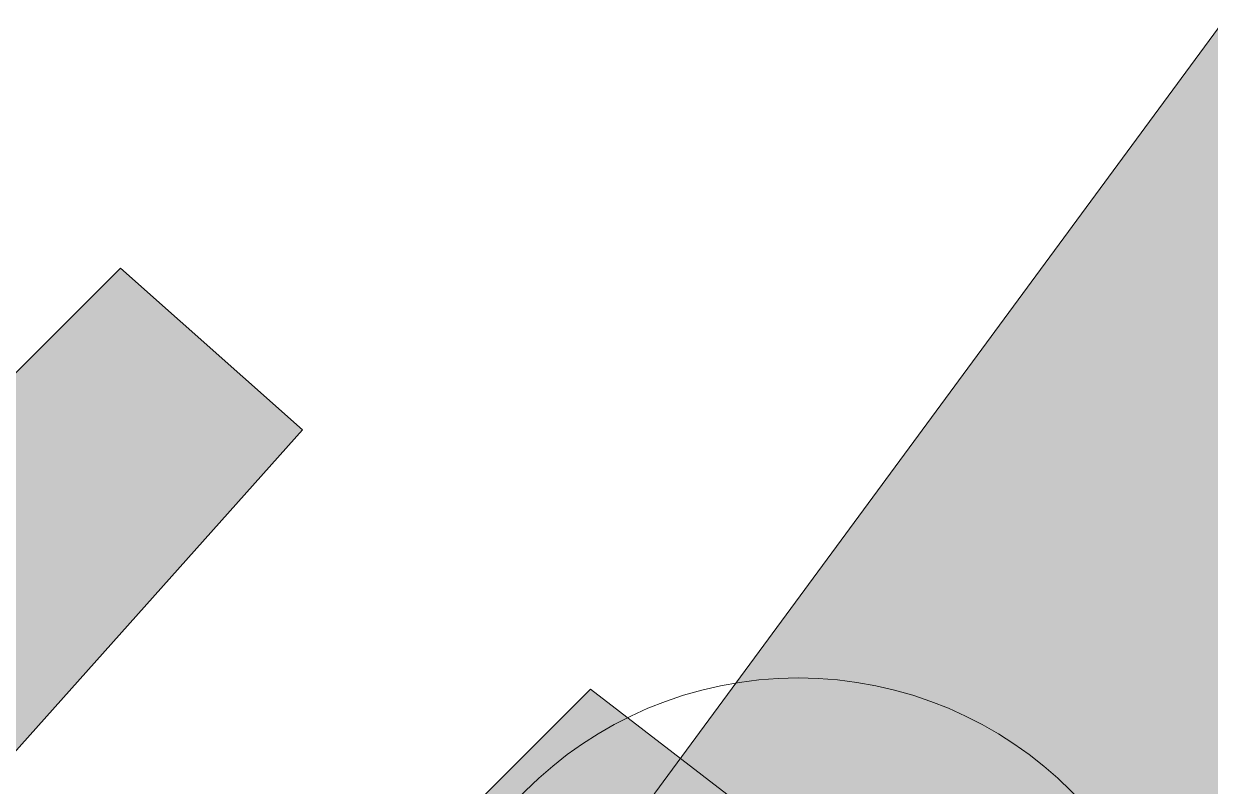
# Model space of a CAD drawing. Header units: metres. Extents: x -3 to 687, y -1 to 1371.
# Drawn here: x 440.29 to 449.51, y 124.18 to 130.11 of the extents above; entities that cross this region are included whole.
import ezdxf

# ---------------------------------------------------------------- set-up
doc = ezdxf.new("R2010")
doc.units = ezdxf.units.M
doc.header["$MEASUREMENT"] = 0
for name, color, linetype, lineweight, true_color in [('TPX_BUILDINGS_SHADOWS_HATCH', 7, 'CONTINUOUS', 0, 0x000000), ('TPX_BUILDINGS_SHADOWS_OUTLINES', 7, 'CONTINUOUS', 0, 0x000000), ('TPX_VEGETATION_GREEN_SPACES', 7, 'CONTINUOUS', 0, 0x58ba48), ('TPX_VEGETATION_GREEN_SPACES_HATCH', 7, 'CONTINUOUS', 0, 0x58ba48), ('TPX_VEGETATION_TREES_INDIVIDUAL', 7, 'CONTINUOUS', 0, 0x136734)]:
    doc.layers.add(name, color=color, linetype=linetype, lineweight=lineweight, true_color=true_color)

# ---------------------------------------------------------------- blocks, each defined once
blk = doc.blocks.new('TREETR003_CR030')
at = {"layer": 'TPX_VEGETATION_TREES_INDIVIDUAL'}
for radius in [3, 0.25]:
    blk.add_circle((0, 0, 0.0361), radius, dxfattribs=at)

msp = doc.modelspace()

# ---------------------------------------------------------------- hatches: boundary and pattern name
at = {"layer": 'TPX_BUILDINGS_SHADOWS_HATCH'}
for points in [[(438.2136, 122.7127), (433.3748, 117.2948), (437.6174, 121.5374), (442.4562, 126.9554), (441.0418, 128.2104), (436.7992, 123.9677), (438.2136, 122.7127)], [(444.6962, 124.9387), (440.4535, 120.6961), (445.1766, 117.0594), (441.3672, 112.1637), (445.6098, 116.4063), (449.4192, 121.3021), (444.6962, 124.9387)]]:
    msp.add_hatch(color=256, dxfattribs=at).paths.add_polyline_path(points)
at = {"layer": 'TPX_VEGETATION_GREEN_SPACES_HATCH'}
msp.add_hatch(color=256, dxfattribs=at).paths.add_polyline_path([(459.1356, 143.0615), (444.1006, 122.6451), (450.8591, 117.6255), (451.2055, 96.884), (509.7967, 66.1392), (506.595, 59.7302), (558.0647, 36.0592), (613.4355, 11.8523), (641.4877, 0), (658.6246, 0), (579.3229, 34.5805), (561.3934, 43.7307), (551.7558, 51.0167), (540.0196, 67.0683), (523.3111, 87.7231), (509.134, 103.7981), (494.4847, 116.5635), (475.7819, 131.8951), (459.1356, 143.0615)])

# ---------------------------------------------------------------- linework, layer by layer
at = {"layer": 'TPX_BUILDINGS_SHADOWS_OUTLINES', "elevation": 0.0391}
for points in [[(438.2136, 122.7127), (433.3748, 117.2948), (437.6174, 121.5374), (442.4562, 126.9554), (441.0418, 128.2104), (436.7992, 123.9677)], [(444.6962, 124.9387), (440.4535, 120.6961), (445.1766, 117.0594), (441.3672, 112.1637), (445.6098, 116.4063), (449.4192, 121.3021)]]:
    msp.add_lwpolyline(points, close=True, dxfattribs=at)
at = {"layer": 'TPX_VEGETATION_GREEN_SPACES', "elevation": 0.0031}
msp.add_lwpolyline([(459.1356, 143.0615), (444.1006, 122.6451), (450.8591, 117.6255), (451.2055, 96.884), (509.7967, 66.1392), (506.595, 59.7302), (558.0647, 36.0592), (613.4355, 11.8523), (641.4877, 0), (658.6246, 0), (579.3229, 34.5805), (561.3934, 43.7307), (551.7558, 51.0167), (540.0196, 67.0683), (523.3111, 87.7231), (509.134, 103.7981), (494.4847, 116.5635), (475.7819, 131.8951)], close=True, dxfattribs=at)

# ---------------------------------------------------------------- block references
at = {"layer": 'TPX_VEGETATION_TREES_INDIVIDUAL'}
msp.add_blockref('TREETR003_CR030', (446.3099, 122.0265, 0.0361), dxfattribs=at)

doc.saveas('drawing.dxf')
